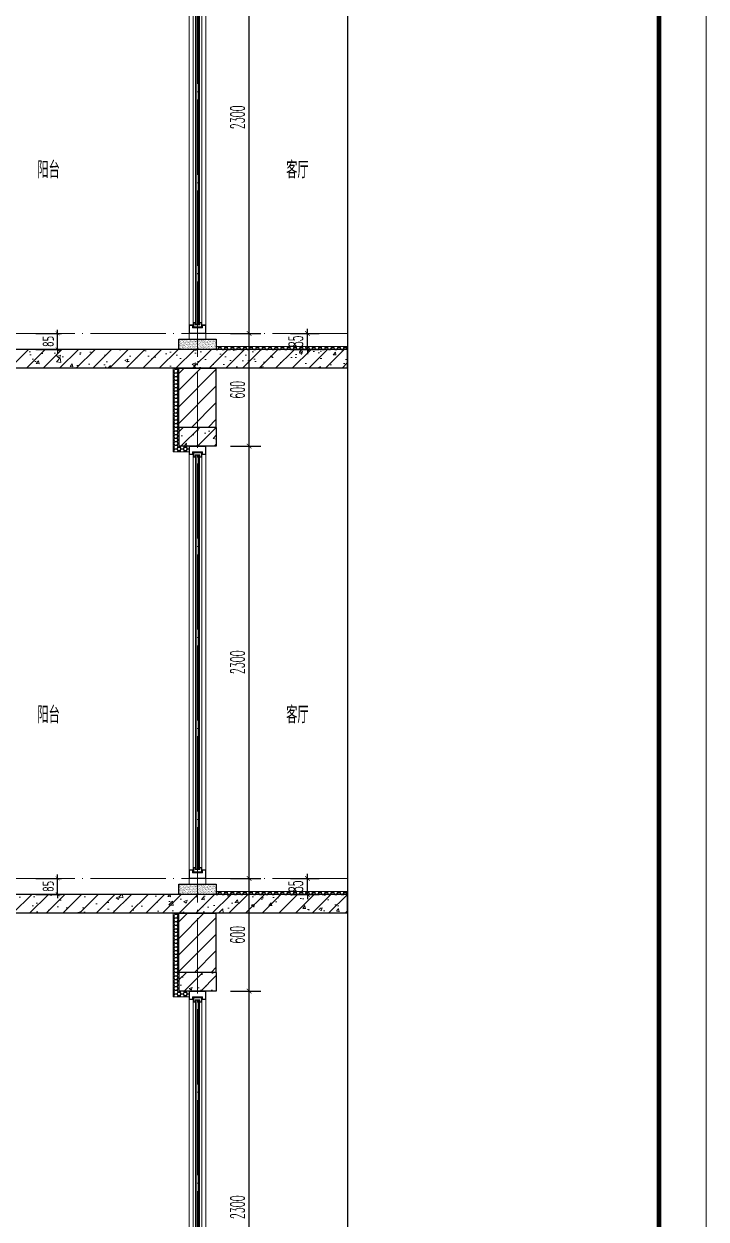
# Model space of a CAD drawing. Extents: x 826826 to 1642106, y -156213 to 399140.
# Drawn here: x 1524167 to 1527796, y 288853 to 295214 of the extents above; entities that cross this region are included whole.
import ezdxf

# ---------------------------------------------------------------- set-up
doc = ezdxf.new("R2010")
doc.units = 0
doc.header["$LTSCALE"] = 1000
doc.linetypes.add('DOTE', pattern=[2.42, 2, -0.2, 0.02, -0.2])
doc.layers.get('0').update_dxf_attribs({"linetype": 'CONTINUOUS'})
doc.layers.get('DEFPOINTS').update_dxf_attribs({"linetype": 'CONTINUOUS'})
for name, color, linetype in [('DIM', 2, 'CONTINUOUS'), ('DIM_SYMB', 3, 'CONTINUOUS'), ('PUB_DIM', 3, 'CONTINUOUS'), ('PUB_TEXT', 2, 'CONTINUOUS'), ('WALL', 5, 'CONTINUOUS'), ('立面-看线', 251, 'CONTINUOUS')]:
    doc.layers.add(name, color=color, linetype=linetype)
for name, color, linetype, lineweight in [('DOTE', 251, 'DOTE', 9), ('PUB_HATCH', 8, 'CONTINUOUS', 9), ('S_WINDOW', 144, 'CONTINUOUS', 15), ('图框', 9, 'CONTINUOUS', 18), ('细细', 250, 'CONTINUOUS', 0)]:
    doc.layers.add(name, color=color, linetype=linetype, lineweight=lineweight)
doc.styles.add('_TCH_DIM_T3', font='SIMPLEX.shx', dxfattribs={"width": 0.494118, "bigfont": 'GBCBIG.shx'})
doc.styles.add('TSSD_DIMENSION', font='Tssdeng.shx', dxfattribs={"width": 0.7, "bigfont": 'tssdchn.shx'})
doc.styles.add('TSSD_REIN', font='tssdeng.shx', dxfattribs={"width": 0.7, "height": 300, "bigfont": 'tssdchn.shx'})
doc.dimstyles.new('_TCH_ARCH&&25', dxfattribs={"dimtxt": 74.375, "dimasz": 25, "dimexe": 62.5, "dimexo": 75, "dimgap": 25, "dimtad": 1, "dimdec": 0, "dimzin": 0, "dimdsep": 46, "dimtxsty": '_TCH_DIM_T3', "dimblk": 'ARCHTICK', "dimcen": 0.09, "dimclrt": 7, "dimazin": 0, "dimtfac": 1, "dimtdec": 0, "dimtix": 1, "dimtmove": 2, "dimatfit": 3, "dimldrblk": 'ARCHTICK', "dimfxl": 0, "dimtolj": 1, "dimtzin": 0, "dimarcsym": 0})
doc.dimstyles.new('TSSD_20_20', dxfattribs={"dimtxt": 60, "dimasz": 20, "dimexe": 20, "dimexo": 50, "dimgap": 20, "dimtad": 1, "dimdec": 0, "dimzin": 0, "dimdsep": 46, "dimtxsty": 'TSSD_DIMENSION', "dimblk": 'ARCHTICK', "dimblk1": 'ARCHTICK', "dimblk2": 'ARCHTICK', "dimcen": 0, "dimdle": 20, "dimclrt": 7, "dimadec": 0, "dimazin": 0, "dimtfac": 1, "dimtdec": 0, "dimtix": 1, "dimtmove": 2, "dimatfit": 3, "dimfxl": 0, "dimtolj": 1, "dimtzin": 0, "dimarcsym": 0})
pattern_1 = [(315, (145053.3697, 680712.4302), (-1.76776695, -1.76776695), []), (315, (145054.5482, 680712.4302), (-1.76776695, -1.76776695), [])]
pattern_2 = [(315, (145053.3697, 678374.192), (-1.76776695, -1.76776695), []), (315, (145054.5482, 678374.192), (-1.76776695, -1.76776695), [])]
pattern_3 = [(45, (689015.794, 456209.414), (-44.194174, 44.194174), []), (50, (689015.8, 456209.41), (179.315046, -15.688034), [18.75, -206.25]), (355, (689015.8, 456209.41), (-34.687833, 188.048033), [15, -165]), (100.4514, (689030.74, 456208.1), (144.627345, 172.359886), [15.935047, -175.285528]), (46.1842, (689015.8, 456259.41), (266.81026, -41.379754), [28.125, -309.375]), (96.6356, (689038.03, 456255.97), (233.66568, 243.52947), [23.90257, -262.92825]), (351.1842, (689015.8, 456259.41), (233.66549, 243.52965), [22.5, -247.5]), (21, (689040.8, 456246.91), (149.226763, -100.654723), [18.75, -206.25]), (326, (689040.8, 456246.91), (60.828833, 181.28751), [15, -165]), (71.4514, (689053.23, 456238.53), (210.055657, 80.632624), [15.935047, -175.285528]), (37.5, (689015.794, 456209.414), (3.039964, 83.2234635), [0, -163, 0, -167.5, 0, -165.625]), (7.5, (689015.79, 456209.41), (65.767384, 98.602928), [0, -95.5, 0, -159.25, 0, -63.125]), (327.5, (688960.044, 456209.414), (133.455609, -5.638718), [0, -62.5, 0, -195, 0, -258.75]), (317.5, (688935.04, 456209.41), (145.796542, 25.026246), [0, -81.25, 0, -129.5, 0, -183.75])]
pattern_4 = [(45, (689015.794, 456254.29), (-44.1941915, 44.1941915), [])]

# ---------------------------------------------------------------- blocks, each defined once
blk = doc.blocks.new('GFDDDDRG')
at = {"layer": '图框'}
blk.add_lwpolyline([(923310, -107437), (923310, -159999), (893610, -159999), (893610, -107437)], close=True, dxfattribs=at)
blk.add_lwpolyline([(923310, -107437), (923310, -159999), (893610, -159999), (893610, -107437)], close=True, dxfattribs=at)
at = {"layer": '图框', "const_width": 50}
blk.add_lwpolyline([(894110, -159499), (922810, -159499), (922810, -108687), (894110, -108687)], close=True, dxfattribs=at)
blk = doc.blocks.new('afzdfsregf')
at = {"layer": '细细'}
h = blk.add_hatch(dxfattribs=at)
h.set_pattern_fill('金属', color=256, style=0)
h.set_pattern_definition(pattern_1)
h.paths.add_polyline_path([(221063.8, 608913.8), (221043.8, 608913.8), (221043.8, 608927.3), (220993.8, 608927.3), (220993.8, 608913.8), (220973.8, 608913.8), (220973.8, 608958.8), (221063.8, 608958.8)])
h.paths.add_polyline_path([(221045.8, 608929.3), (221045.8, 608915.8), (221061.8, 608915.8), (221061.8, 608956.8), (220975.8, 608956.8), (220975.8, 608915.8), (220991.8, 608915.8), (220991.8, 608929.3)], flags=16)
h = blk.add_hatch(dxfattribs=at)
h.set_pattern_fill('金属', color=256, style=0)
h.set_pattern_definition(pattern_1)
h.paths.add_polyline_path([(220996.3, 608925.3), (220996.3, 608900.3), (221008.3, 608900.3), (221008.3, 608910.3), (221029.3, 608910.3), (221029.3, 608900.3), (221041.3, 608900.3), (221041.3, 608925.3)])
h.paths.add_polyline_path([(221039.3, 608923.3), (221039.3, 608902.3), (221031.3, 608902.3), (221031.3, 608912.3), (221006.3, 608912.3), (221006.3, 608902.3), (220998.3, 608902.3), (220998.3, 608923.3)], flags=16)
h = blk.add_hatch(color=256, dxfattribs=at)
edge = h.paths.add_edge_path()
edge.add_line((221023.3, 608910.3), (221023.3, 608898.3))
edge.add_arc((221018.8, 608890), 9.44, 61.51755, 118.48245)
edge.add_line((221014.3, 608898.3), (221014.3, 608910.3))
edge.add_arc((221018.8, 608918.6), 9.44, 241.51755, 298.48245)
h = blk.add_hatch(dxfattribs=at)
h.set_pattern_fill('金属', color=256, style=0)
h.set_pattern_definition(pattern_2)
h.paths.add_polyline_path([(221063.8, 606703.8), (221043.8, 606703.8), (221043.8, 606690.3), (220993.8, 606690.3), (220993.8, 606703.8), (220973.8, 606703.8), (220973.8, 606658.8), (221063.8, 606658.8)])
h.paths.add_polyline_path([(221045.8, 606688.3), (221045.8, 606701.8), (221061.8, 606701.8), (221061.8, 606660.8), (220975.8, 606660.8), (220975.8, 606701.8), (220991.8, 606701.8), (220991.8, 606688.3)], flags=16)
h = blk.add_hatch(dxfattribs=at)
h.set_pattern_fill('金属', color=256, style=0)
h.set_pattern_definition(pattern_2)
h.paths.add_polyline_path([(220996.3, 606692.3), (220996.3, 606717.3), (221008.3, 606717.3), (221008.3, 606707.3), (221029.3, 606707.3), (221029.3, 606717.3), (221041.3, 606717.3), (221041.3, 606692.3)])
h.paths.add_polyline_path([(221039.3, 606694.3), (221039.3, 606715.3), (221031.3, 606715.3), (221031.3, 606705.3), (221006.3, 606705.3), (221006.3, 606715.3), (220998.3, 606715.3), (220998.3, 606694.3)], flags=16)
h = blk.add_hatch(color=256, dxfattribs=at)
edge = h.paths.add_edge_path()
edge.add_line((221023.3, 606707.3), (221023.3, 606719.3))
edge.add_arc((221018.8, 606727.6), 9.44, 241.51755, 298.48245, ccw=False)
edge.add_line((221014.3, 606719.3), (221014.3, 606707.3))
edge.add_arc((221018.8, 606699), 9.44, 61.51755, 118.48245, ccw=False)
at = {"layer": 'S_WINDOW'}
for p, q in [((220973.8, 606703.8), (220973.8, 608913.8)), ((220996.3, 606717.3), (220996.3, 608900.3)), ((221041.3, 606717.3), (221041.3, 608900.3)), ((221063.8, 606703.8), (221063.8, 608913.8))]:
    blk.add_line(p, q, dxfattribs=at)
for points in [[(220973.8, 608958.8), (220973.8, 608913.8), (220993.8, 608913.8), (220993.8, 608927.3), (221043.8, 608927.3), (221043.8, 608913.8), (221063.8, 608913.8), (221063.8, 608958.8)], [(220975.8, 608956.8), (220975.8, 608915.8), (220991.8, 608915.8), (220991.8, 608929.3), (221045.8, 608929.3), (221045.8, 608915.8), (221061.8, 608915.8), (221061.8, 608956.8)], [(220996.3, 608925.3), (220996.3, 608900.3), (221008.3, 608900.3), (221008.3, 608910.3), (221029.3, 608910.3), (221029.3, 608900.3), (221041.3, 608900.3), (221041.3, 608925.3)], [(220998.3, 608923.3), (220998.3, 608902.3), (221006.3, 608902.3), (221006.3, 608912.3), (221031.3, 608912.3), (221031.3, 608902.3), (221039.3, 608902.3), (221039.3, 608923.3)], [(220973.8, 606658.8), (220973.8, 606703.8), (220993.8, 606703.8), (220993.8, 606690.3), (221043.8, 606690.3), (221043.8, 606703.8), (221063.8, 606703.8), (221063.8, 606658.8)], [(220975.8, 606660.8), (220975.8, 606701.8), (220991.8, 606701.8), (220991.8, 606688.3), (221045.8, 606688.3), (221045.8, 606701.8), (221061.8, 606701.8), (221061.8, 606660.8)], [(220996.3, 606692.3), (220996.3, 606717.3), (221008.3, 606717.3), (221008.3, 606707.3), (221029.3, 606707.3), (221029.3, 606717.3), (221041.3, 606717.3), (221041.3, 606692.3)], [(220998.3, 606694.3), (220998.3, 606715.3), (221006.3, 606715.3), (221006.3, 606705.3), (221031.3, 606705.3), (221031.3, 606715.3), (221039.3, 606715.3), (221039.3, 606694.3)]]:
    blk.add_lwpolyline(points, close=True, dxfattribs=at)
at = {"layer": '细细'}
for points in [[(221008.3, 608900.3), (221008.3, 606717.3)], [(221014.3, 606719.3), (221014.3, 608910.3)], [(221023.3, 606719.3), (221023.3, 608910.3)], [(221029.3, 608900.3), (221029.3, 606717.3)]]:
    blk.add_lwpolyline(points, dxfattribs=at)
for points in [[(221023.3, 608910.3), (221023.3, 608898.3, 0.253805), (221014.3, 608898.3), (221014.3, 608910.3, 0.253805)], [(221023.3, 606707.3), (221023.3, 606719.3, -0.253805), (221014.3, 606719.3), (221014.3, 606707.3, -0.253805)]]:
    blk.add_lwpolyline(points, format="xyb", close=True, dxfattribs=at)
blk = doc.blocks.new('_ArchTick')
at = {"color": 0, "linetype": 'ByBlock', "const_width": 0.15}
blk.add_lwpolyline([(-0.5, -0.5), (0.5, 0.5)], dxfattribs=at)
blk = doc.blocks.new('*D1921')
at = {"layer": 'DEFPOINTS', "color": 0}
for p in [(1525191, 290066.4), (1525364.9, 290066.4), (1525191, 287766.4)]:
    blk.add_point(p, dxfattribs=at)
at = {"layer": 'PUB_DIM', "color": 0, "lineweight": -2}
for p, q in [((1525266, 290066.4), (1525427.4, 290066.4)), ((1525364.9, 287766.4), (1525364.9, 290066.4)), ((1525266, 287766.4), (1525427.4, 287766.4))]:
    blk.add_line(p, q, dxfattribs=at)
at = {"layer": 'PUB_DIM', "color": 0, "lineweight": -2, "xscale": 25, "yscale": 25, "zscale": 25}
for p, rotation in [((1525364.9, 290066.4), 90), ((1525364.9, 287766.4), 270)]:
    blk.add_blockref('_ArchTick', p, dxfattribs=dict(at, rotation=rotation))
at = {"layer": 'PUB_DIM', "color": 7, "insert": (1525302.8, 288916.4), "char_height": 74.38, "attachment_point": 5, "rotation": 90, "style": '_TCH_DIM_T3'}
blk.add_mtext('\\A1;2300', dxfattribs=at)
blk = doc.blocks.new('*D1922')
at = {"layer": 'DEFPOINTS', "color": 0}
for p in [(1525191, 290666.4), (1525364.9, 290666.4), (1525191, 290066.4)]:
    blk.add_point(p, dxfattribs=at)
at = {"layer": 'PUB_DIM', "color": 0, "lineweight": -2}
for p, q in [((1525266, 290666.4), (1525427.4, 290666.4)), ((1525364.9, 290066.4), (1525364.9, 290666.4)), ((1525266, 290066.4), (1525427.4, 290066.4))]:
    blk.add_line(p, q, dxfattribs=at)
at = {"layer": 'PUB_DIM', "color": 0, "lineweight": -2, "xscale": 25, "yscale": 25, "zscale": 25}
for p, rotation in [((1525364.9, 290666.4), 90), ((1525364.9, 290066.4), 270)]:
    blk.add_blockref('_ArchTick', p, dxfattribs=dict(at, rotation=rotation))
at = {"layer": 'PUB_DIM', "color": 7, "insert": (1525302.8, 290366.4), "char_height": 74.38, "attachment_point": 5, "rotation": 90, "style": '_TCH_DIM_T3'}
blk.add_mtext('\\A1;600', dxfattribs=at)
blk = doc.blocks.new('*D1923')
at = {"layer": 'DEFPOINTS', "color": 0}
for p in [(1525191, 292966.4), (1525364.9, 292966.4), (1525191, 290666.4)]:
    blk.add_point(p, dxfattribs=at)
at = {"layer": 'PUB_DIM', "color": 0, "lineweight": -2}
for p, q in [((1525266, 292966.4), (1525427.4, 292966.4)), ((1525364.9, 290666.4), (1525364.9, 292966.4)), ((1525266, 290666.4), (1525427.4, 290666.4))]:
    blk.add_line(p, q, dxfattribs=at)
at = {"layer": 'PUB_DIM', "color": 0, "lineweight": -2, "xscale": 25, "yscale": 25, "zscale": 25}
for p, rotation in [((1525364.9, 292966.4), 90), ((1525364.9, 290666.4), 270)]:
    blk.add_blockref('_ArchTick', p, dxfattribs=dict(at, rotation=rotation))
at = {"layer": 'PUB_DIM', "color": 7, "insert": (1525302.8, 291816.4), "char_height": 74.38, "attachment_point": 5, "rotation": 90, "style": '_TCH_DIM_T3'}
blk.add_mtext('\\A1;2300', dxfattribs=at)
blk = doc.blocks.new('*D1924')
at = {"layer": 'DEFPOINTS', "color": 0}
for p in [(1525191, 293566.4), (1525364.9, 293566.4), (1525191, 292966.4)]:
    blk.add_point(p, dxfattribs=at)
at = {"layer": 'PUB_DIM', "color": 0, "lineweight": -2}
for p, q in [((1525266, 293566.4), (1525427.4, 293566.4)), ((1525364.9, 292966.4), (1525364.9, 293566.4)), ((1525266, 292966.4), (1525427.4, 292966.4))]:
    blk.add_line(p, q, dxfattribs=at)
at = {"layer": 'PUB_DIM', "color": 0, "lineweight": -2, "xscale": 25, "yscale": 25, "zscale": 25}
for p, rotation in [((1525364.9, 293566.4), 90), ((1525364.9, 292966.4), 270)]:
    blk.add_blockref('_ArchTick', p, dxfattribs=dict(at, rotation=rotation))
at = {"layer": 'PUB_DIM', "color": 7, "insert": (1525302.8, 293266.4), "char_height": 74.38, "attachment_point": 5, "rotation": 90, "style": '_TCH_DIM_T3'}
blk.add_mtext('\\A1;600', dxfattribs=at)
blk = doc.blocks.new('*D1925')
at = {"layer": 'DEFPOINTS', "color": 0}
for p in [(1525191, 295866.4), (1525364.9, 295866.4), (1525191, 293566.4)]:
    blk.add_point(p, dxfattribs=at)
at = {"layer": 'PUB_DIM', "color": 0, "lineweight": -2}
for p, q in [((1525266, 295866.4), (1525427.4, 295866.4)), ((1525364.9, 293566.4), (1525364.9, 295866.4)), ((1525266, 293566.4), (1525427.4, 293566.4))]:
    blk.add_line(p, q, dxfattribs=at)
at = {"layer": 'PUB_DIM', "color": 0, "lineweight": -2, "xscale": 25, "yscale": 25, "zscale": 25}
for p, rotation in [((1525364.9, 295866.4), 90), ((1525364.9, 293566.4), 270)]:
    blk.add_blockref('_ArchTick', p, dxfattribs=dict(at, rotation=rotation))
at = {"layer": 'PUB_DIM', "color": 7, "insert": (1525302.8, 294716.4), "char_height": 74.38, "attachment_point": 5, "rotation": 90, "style": '_TCH_DIM_T3'}
blk.add_mtext('\\A1;2300', dxfattribs=at)
blk = doc.blocks.new('*D1951')
at = {"layer": 'DEFPOINTS', "color": 0}
for p in [(1524180.8, 290666.4), (1524346.8, 290666.4), (1524180.8, 290581.4)]:
    blk.add_point(p, dxfattribs=at)
at = {"layer": 'DIM', "color": 0, "lineweight": -2}
for p, q in [((1524230.8, 290666.4), (1524366.8, 290666.4)), ((1524346.8, 290666.4), (1524346.8, 290686.4)), ((1524346.8, 290581.4), (1524346.8, 290666.4)), ((1524230.8, 290581.4), (1524366.8, 290581.4)), ((1524346.8, 290581.4), (1524346.8, 290561.4))]:
    blk.add_line(p, q, dxfattribs=at)
at = {"layer": 'DIM', "color": 0, "lineweight": -2, "xscale": 20, "yscale": 20, "zscale": 20}
for p, rotation in [((1524346.8, 290666.4), 270), ((1524346.8, 290581.4), 90)]:
    blk.add_blockref('_ArchTick', p, dxfattribs=dict(at, rotation=rotation))
at = {"layer": 'DIM', "color": 7, "insert": (1524296.8, 290623.9), "char_height": 60, "attachment_point": 5, "rotation": 90, "style": 'TSSD_DIMENSION'}
blk.add_mtext('\\A1;85', dxfattribs=at)
blk = doc.blocks.new('*D1952')
at = {"layer": 'DEFPOINTS', "color": 0}
for p in [(1525509.9, 290666.4), (1525675.9, 290666.4), (1525509.9, 290581.4)]:
    blk.add_point(p, dxfattribs=at)
at = {"layer": 'PUB_DIM', "color": 0, "lineweight": -2}
for p, q in [((1525584.9, 290666.4), (1525738.4, 290666.4)), ((1525675.9, 290666.4), (1525675.9, 290691.4)), ((1525675.9, 290581.4), (1525675.9, 290666.4)), ((1525584.9, 290581.4), (1525738.4, 290581.4)), ((1525675.9, 290581.4), (1525675.9, 290556.4))]:
    blk.add_line(p, q, dxfattribs=at)
at = {"layer": 'PUB_DIM', "color": 0, "lineweight": -2, "xscale": 25, "yscale": 25, "zscale": 25}
for p, rotation in [((1525675.9, 290666.4), 270), ((1525675.9, 290581.4), 90)]:
    blk.add_blockref('_ArchTick', p, dxfattribs=dict(at, rotation=rotation))
at = {"layer": 'PUB_DIM', "color": 7, "insert": (1525613.7, 290623.9), "char_height": 74.38, "attachment_point": 5, "rotation": 90, "style": '_TCH_DIM_T3'}
blk.add_mtext('\\A1;85', dxfattribs=at)
blk = doc.blocks.new('*D1964')
at = {"layer": 'DEFPOINTS', "color": 0}
for p in [(1524180.8, 293566.4), (1524346.8, 293566.4), (1524180.8, 293481.4)]:
    blk.add_point(p, dxfattribs=at)
at = {"layer": 'DIM', "color": 0, "lineweight": -2}
for p, q in [((1524346.8, 293566.4), (1524346.8, 293586.4)), ((1524230.8, 293566.4), (1524366.8, 293566.4)), ((1524346.8, 293481.4), (1524346.8, 293566.4)), ((1524230.8, 293481.4), (1524366.8, 293481.4)), ((1524346.8, 293481.4), (1524346.8, 293461.4))]:
    blk.add_line(p, q, dxfattribs=at)
at = {"layer": 'DIM', "color": 0, "lineweight": -2, "xscale": 20, "yscale": 20, "zscale": 20}
for p, rotation in [((1524346.8, 293566.4), 270), ((1524346.8, 293481.4), 90)]:
    blk.add_blockref('_ArchTick', p, dxfattribs=dict(at, rotation=rotation))
at = {"layer": 'DIM', "color": 7, "insert": (1524296.8, 293523.9), "char_height": 60, "attachment_point": 5, "rotation": 90, "style": 'TSSD_DIMENSION'}
blk.add_mtext('\\A1;85', dxfattribs=at)
blk = doc.blocks.new('*D1965')
at = {"layer": 'DEFPOINTS', "color": 0}
for p in [(1525509.9, 293566.4), (1525675.9, 293566.4), (1525509.9, 293481.4)]:
    blk.add_point(p, dxfattribs=at)
at = {"layer": 'PUB_DIM', "color": 0, "lineweight": -2}
for p, q in [((1525675.9, 293566.4), (1525675.9, 293591.4)), ((1525584.9, 293566.4), (1525738.4, 293566.4)), ((1525675.9, 293481.4), (1525675.9, 293566.4)), ((1525584.9, 293481.4), (1525738.4, 293481.4)), ((1525675.9, 293481.4), (1525675.9, 293456.4))]:
    blk.add_line(p, q, dxfattribs=at)
at = {"layer": 'PUB_DIM', "color": 0, "lineweight": -2, "xscale": 25, "yscale": 25, "zscale": 25}
for p, rotation in [((1525675.9, 293566.4), 270), ((1525675.9, 293481.4), 90)]:
    blk.add_blockref('_ArchTick', p, dxfattribs=dict(at, rotation=rotation))
at = {"layer": 'PUB_DIM', "color": 7, "insert": (1525613.7, 293523.9), "char_height": 74.38, "attachment_point": 5, "rotation": 90, "style": '_TCH_DIM_T3'}
blk.add_mtext('\\A1;85', dxfattribs=at)

msp = doc.modelspace()

# ---------------------------------------------------------------- hatches: boundary and pattern name
at = {"layer": 'PUB_HATCH'}
h = msp.add_hatch(dxfattribs=at)
h.set_pattern_fill('钢筋混凝土', color=256, scale=25, style=0)
h.set_pattern_definition(pattern_3)
h.paths.add_polyline_path([(1523390.98, 293481.38), (1523390.98, 293381.38), (1525889.5, 293381.38), (1525889.5, 293481.38)])
h = msp.add_hatch(dxfattribs=at)
h.set_pattern_fill('普通砖', color=256, scale=25, style=0)
h.set_pattern_definition(pattern_4)
h.paths.add_polyline_path([(1524990.98, 293066.38), (1525190.98, 293066.38), (1525190.98, 293381.38), (1524990.98, 293381.38)])
h = msp.add_hatch(dxfattribs=at)
h.set_pattern_fill('钢筋混凝土', color=256, scale=25, style=0)
h.set_pattern_definition(pattern_3)
h.paths.add_polyline_path([(1524990.98, 293066.38), (1524990.98, 292966.38), (1525190.98, 292966.38), (1525190.98, 293066.38)])
h = msp.add_hatch(dxfattribs=at)
h.set_pattern_fill('钢筋混凝土', color=256, scale=25, style=0)
h.set_pattern_definition(pattern_3)
h.paths.add_polyline_path([(1525889.5, 290581.38), (1523390.98, 290581.38), (1523324.31, 290548.05), (1523390.98, 290481.38), (1525889.5, 290481.38)])
h = msp.add_hatch(dxfattribs=at)
h.set_pattern_fill('普通砖', color=256, scale=25, style=0)
h.set_pattern_definition(pattern_4)
h.paths.add_polyline_path([(1524990.98, 290166.38), (1525190.98, 290166.38), (1525190.98, 290481.38), (1524990.98, 290481.38)])
h = msp.add_hatch(dxfattribs=at)
h.set_pattern_fill('钢筋混凝土', color=256, scale=25, style=0)
h.set_pattern_definition(pattern_3)
h.paths.add_polyline_path([(1524990.98, 290166.38), (1524990.98, 290066.38), (1525190.98, 290066.38), (1525190.98, 290166.38)])
at = {"layer": '立面-看线'}
h = msp.add_hatch(dxfattribs=at)
h.set_pattern_fill('碎沙', color=256, scale=4)
h.set_pattern_definition([(37.5, (723937.736, -91880.57), (-0.32000626, 9.78826475), [0, -7.7216, 0, -8.636, 0, -8.255]), (7.5, (723937.736, -91880.57), (8.99046566, 14.33650201), [0, -4.1656, 0, -6.9596, 0, -2.667]), (327.5, (723931.4875, -91880.57), (15.819847405, 0.02874369), [0, -2.54, 0, -9.144, 0, -11.938]), (317.5, (723931.488, -91880.57), (15.27112905, 4.45858647), [0, -1.27, 0, -5.9944, 0, -6.858])])
h.paths.add_polyline_path([(1524990.98, 293481.38), (1525190.98, 293481.38), (1525190.98, 293536.38), (1524990.98, 293536.38)])
h = msp.add_hatch(dxfattribs=at)
h.set_pattern_fill('HONEY', color=256, scale=7)
h.set_pattern_definition([(0, (723837.736, -91880.57), (16.66875, 9.623705), [11.1125, -22.225]), (120, (723837.736, -91880.57), (-16.66874801, 9.62370845), [11.1125, -22.225]), (60, (723837.736, -91880.57), (1.99e-06, 19.24741345), [-22.225, 11.1125])])
h.paths.add_polyline_path([(1525889.5, 293496.38), (1525190.98, 293496.38), (1525190.98, 293481.38), (1525889.5, 293481.38)])
h = msp.add_hatch(dxfattribs=at)
h.set_pattern_fill('HONEY', color=256, scale=7)
h.set_pattern_definition([(0, (723937.736, -91880.57), (16.66875, 9.623705), [11.1125, -22.225]), (120, (723937.736, -91880.57), (-16.66874801, 9.62370845), [11.1125, -22.225]), (60, (723937.736, -91880.57), (1.99e-06, 19.24741345), [-22.225, 11.1125])])
h.paths.add_polyline_path([(1524960.98, 293381.38), (1524990.98, 293381.38), (1524990.98, 292966.38), (1525045.98, 292966.38), (1525045.98, 292936.38), (1524960.98, 292936.38)])
h = msp.add_hatch(dxfattribs=at)
h.set_pattern_fill('碎沙', color=256, scale=4)
h.set_pattern_definition([(37.5, (723937.736, -94780.57), (-0.32000626, 9.78826475), [0, -7.7216, 0, -8.636, 0, -8.255]), (7.5, (723937.736, -94780.57), (8.99046566, 14.33650201), [0, -4.1656, 0, -6.9596, 0, -2.667]), (327.5, (723931.4875, -94780.57), (15.819847405, 0.02874369), [0, -2.54, 0, -9.144, 0, -11.938]), (317.5, (723931.488, -94780.57), (15.27112905, 4.45858647), [0, -1.27, 0, -5.9944, 0, -6.858])])
h.paths.add_polyline_path([(1524990.98, 290581.38), (1525190.98, 290581.38), (1525190.98, 290636.38), (1524990.98, 290636.38)])
h = msp.add_hatch(dxfattribs=at)
h.set_pattern_fill('HONEY', color=256, scale=7)
h.set_pattern_definition([(0, (723837.736, -94780.57), (16.66875, 9.623705), [11.1125, -22.225]), (120, (723837.736, -94780.57), (-16.66874801, 9.62370845), [11.1125, -22.225]), (60, (723837.736, -94780.57), (1.99e-06, 19.24741345), [-22.225, 11.1125])])
h.paths.add_polyline_path([(1525889.5, 290596.38), (1525190.98, 290596.38), (1525190.98, 290581.38), (1525889.5, 290581.38)])
h = msp.add_hatch(dxfattribs=at)
h.set_pattern_fill('HONEY', color=256, scale=7)
h.set_pattern_definition([(0, (723937.736, -94780.57), (16.66875, 9.623705), [11.1125, -22.225]), (120, (723937.736, -94780.57), (-16.66874801, 9.62370845), [11.1125, -22.225]), (60, (723937.736, -94780.57), (1.99e-06, 19.24741345), [-22.225, 11.1125])])
h.paths.add_polyline_path([(1524960.98, 290481.38), (1524990.98, 290481.38), (1524990.98, 290066.38), (1525045.98, 290066.38), (1525045.98, 290036.38), (1524960.98, 290036.38)])

# ---------------------------------------------------------------- linework, layer by layer
at = {"layer": 'DIM_SYMB'}
msp.add_lwpolyline([(1525889.5, 305686.38), (1525889.5, 296054.51), (1525942, 296035.4), (1525837, 296016.88), (1525889.5, 295998.26), (1525889.5, 286366.38)], dxfattribs=at)
at = {"layer": 'DOTE', "color": 1, "linetype": 'DOTE', "ltscale": 0.2}
for p, q in [((1525090.98, 286666.38), (1525090.98, 306266.39)), ((1525889.5, 293566.39), (1522120.78, 293566.39)), ((1525889.5, 290666.39), (1522120.78, 290666.39))]:
    msp.add_line(p, q, dxfattribs=at)
at = {"layer": 'PUB_HATCH', "color": 215}
for p, q in [((1525190.98, 293496.38), (1525889.5, 293496.38)), ((1525190.98, 290596.38), (1525889.5, 290596.38))]:
    msp.add_line(p, q, dxfattribs=at)
for points in [[(1524960.98, 293381.38), (1524960.98, 292936.38), (1525045.98, 292936.38)], [(1524960.98, 290481.38), (1524960.98, 290036.38), (1525045.98, 290036.38)]]:
    msp.add_lwpolyline(points, dxfattribs=at)
at = {"layer": 'S_WINDOW'}
for points in [[(1525045.98, 293566.38), (1525135.98, 293566.38), (1525135.98, 293536.38), (1525045.98, 293536.38)], [(1525045.98, 290666.38), (1525135.98, 290666.38), (1525135.98, 290636.38), (1525045.98, 290636.38)]]:
    msp.add_lwpolyline(points, close=True, dxfattribs=at)
at = {"layer": 'WALL'}
for p, q in [((1525889.5, 293481.38), (1523390.98, 293481.38)), ((1525889.5, 293381.38), (1525889.5, 293481.38)), ((1525889.5, 293381.38), (1523390.98, 293381.38)), ((1524990.98, 293066.38), (1524990.98, 293381.38)), ((1524990.98, 293381.38), (1525190.98, 293381.38)), ((1525190.98, 293066.38), (1525190.98, 293381.38)), ((1524990.98, 293066.38), (1524990.98, 292966.38)), ((1525190.98, 293066.38), (1524990.98, 293066.38)), ((1525190.98, 293066.38), (1525190.98, 292966.38)), ((1525190.98, 292966.38), (1524990.98, 292966.38)), ((1525889.5, 290581.38), (1523390.98, 290581.38)), ((1525889.5, 290481.38), (1525889.5, 290581.38)), ((1525889.5, 290481.38), (1523390.98, 290481.38)), ((1524990.98, 290166.38), (1524990.98, 290481.38)), ((1524990.98, 290481.38), (1525190.98, 290481.38)), ((1525190.98, 290166.38), (1525190.98, 290481.38)), ((1524990.98, 290166.38), (1524990.98, 290066.38)), ((1525190.98, 290166.38), (1524990.98, 290166.38)), ((1525190.98, 290166.38), (1525190.98, 290066.38)), ((1525190.98, 290066.38), (1524990.98, 290066.38))]:
    msp.add_line(p, q, dxfattribs=at)
for points in [[(1524990.98, 293536.38), (1525190.98, 293536.38), (1525190.98, 293481.38), (1524990.98, 293481.38)], [(1524990.98, 290636.38), (1525190.98, 290636.38), (1525190.98, 290581.38), (1524990.98, 290581.38)]]:
    msp.add_lwpolyline(points, close=True, dxfattribs=at)

# ---------------------------------------------------------------- block references
at = {"xscale": 0.5, "yscale": 0.5, "zscale": 0.5}
msp.add_blockref('GFDDDDRG', (1066141.4, 362492.89), dxfattribs=at)
for p in [(1304072.22, -313092.38), (1304072.22, -315992.38), (1304072.22, -318892.38)]:
    msp.add_blockref('afzdfsregf', p)

# ---------------------------------------------------------------- texts
at = {"layer": 'PUB_TEXT', "style": 'TSSD_REIN', "width": 0.7}
for s, p in [('阳台', (1524238.89, 294392.01)), ('客厅', (1525562.38, 294392.01)), ('阳台', (1524238.89, 291492.01)), ('客厅', (1525562.38, 291492.01))]:
    msp.add_text(s, height=90, dxfattribs=at).set_placement(p)

# ---------------------------------------------------------------- dimensions: what is measured, and where the dimension line sits
at = {"layer": 'DIM'}
for p1, p2, picture, middle in [((1524180.8, 293481.38), (1524180.8, 293566.38), '*D1964', (1524296.76, 293523.88)), ((1524180.8, 290581.38), (1524180.8, 290666.38), '*D1951', (1524296.76, 290623.88))]:
    dim = msp.add_aligned_dim(p1=p1, p2=p2, distance=-165.96, dimstyle='TSSD_20_20', dxfattribs=at)
    dim.commit()
    dim.dimension.update_dxf_attribs({"geometry": picture, "text_midpoint": middle})
at = {"layer": 'PUB_DIM'}
for p1, p2, distance, picture, middle in [((1525190.98, 293566.38), (1525190.98, 295866.38), -173.97, '*D1925', (1525302.76, 294716.38)), ((1525509.92, 293481.38), (1525509.92, 293566.38), -165.96, '*D1965', (1525613.69, 293523.88)), ((1525190.98, 292966.38), (1525190.98, 293566.38), -173.97, '*D1924', (1525302.76, 293266.38)), ((1525190.98, 290666.38), (1525190.98, 292966.38), -173.97, '*D1923', (1525302.76, 291816.38)), ((1525190.98, 290066.38), (1525190.98, 290666.38), -173.97, '*D1922', (1525302.76, 290366.38)), ((1525509.92, 290581.38), (1525509.92, 290666.38), -165.96, '*D1952', (1525613.69, 290623.88)), ((1525190.98, 287766.38), (1525190.98, 290066.38), -173.97, '*D1921', (1525302.76, 288916.38))]:
    dim = msp.add_aligned_dim(p1=p1, p2=p2, distance=distance, dimstyle='_TCH_ARCH&&25', dxfattribs=at)
    dim.commit()
    dim.dimension.update_dxf_attribs({"geometry": picture, "text_midpoint": middle})

doc.saveas('drawing.dxf')
